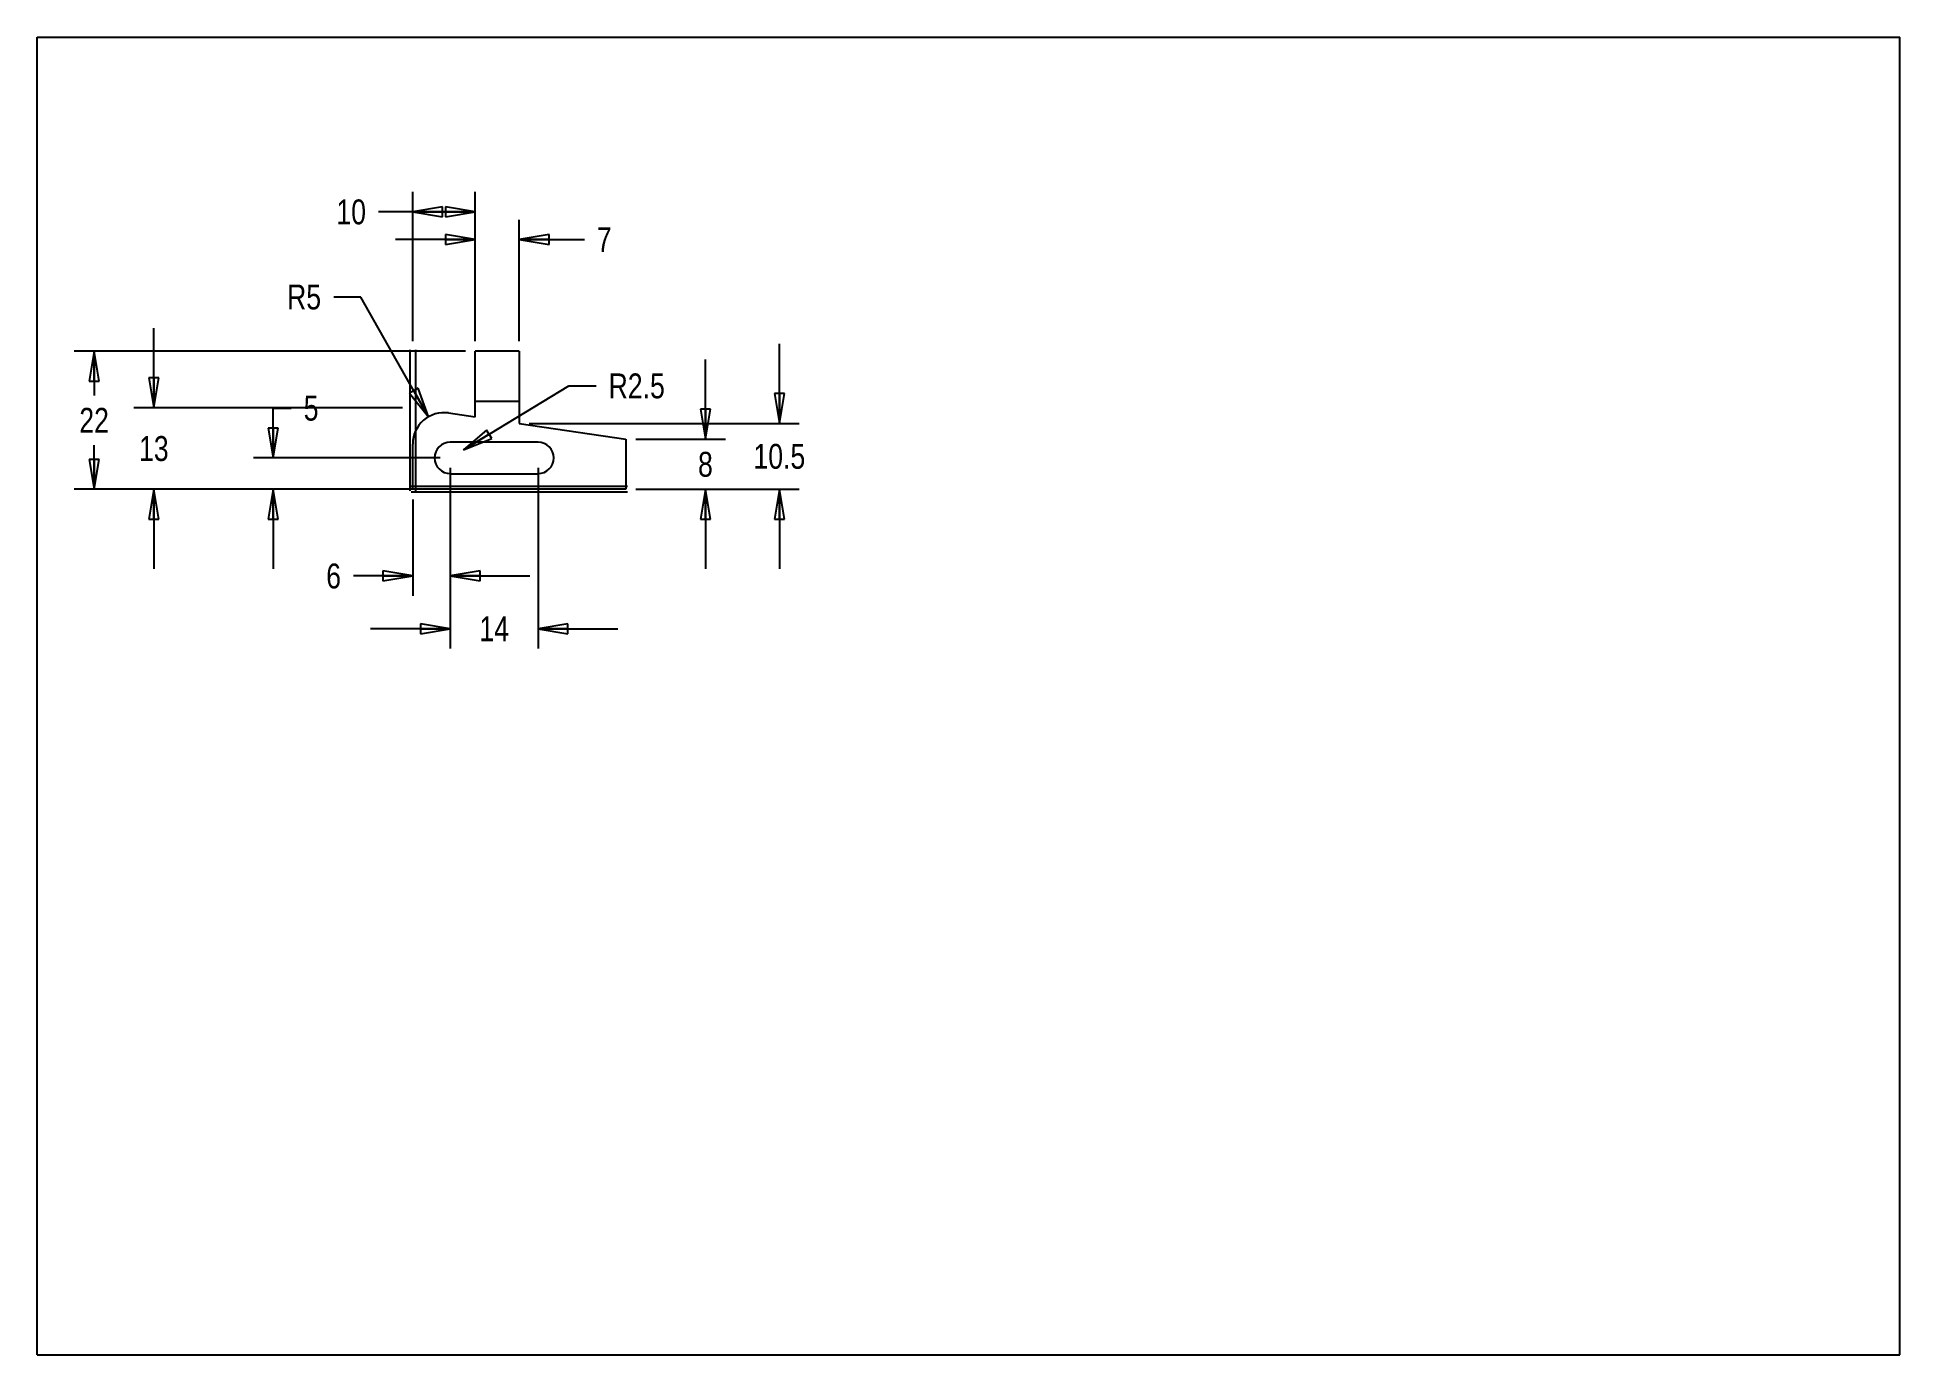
# Model space of a CAD drawing. Header units: inches. Extents: x 0 to 11.7, y 0 to 8.3.
import ezdxf

# ---------------------------------------------------------------- set-up
doc = ezdxf.new("R2010")
doc.units = ezdxf.units.IN
doc.header["$LTSCALE"] = 0.64311
doc.header["$MEASUREMENT"] = 0
doc.layers.get('0').update_dxf_attribs({"linetype": 'CONTINUOUS'})
doc.styles.get("Standard").update_dxf_attribs({"font": 'txt', "width": 0.8})
doc.dimstyles.new('DIMSTYLE_1', dxfattribs={"dimtxt": 0.15625, "dimasz": 0.1875, "dimexe": 0.125, "dimexo": 0.0625, "dimgap": 0.078125, "dimtad": 0, "dimtih": 1, "dimtoh": 1, "dimzin": 4, "dimdsep": 46, "dimtxsty": 'STANDARD', "dimblk": 'CLOSED', "dimblk1": 'CLOSED', "dimblk2": 'CLOSED', "dimcen": 0.09, "dimazin": 1, "dimtfac": 1, "dimtofl": 0, "dimtmove": 0, "dimatfit": 3, "dimldrblk": 'CLOSED', "dimfxl": 1, "dimtolj": 1, "dimtzin": 4, "dimarcsym": 0})
doc.dimstyles.new('DIMSTYLE_2', dxfattribs={"dimtxt": 0.15625, "dimasz": 0.1875, "dimexe": 0.125, "dimexo": 0.0625, "dimgap": 0.09, "dimtad": 0, "dimtih": 1, "dimtoh": 1, "dimzin": 4, "dimdsep": 46, "dimtxsty": 'STANDARD', "dimblk": 'CLOSED', "dimblk1": 'CLOSED', "dimblk2": 'CLOSED', "dimcen": 0.09, "dimazin": 1, "dimtfac": 1, "dimtofl": 0, "dimtmove": 0, "dimatfit": 3, "dimldrblk": 'CLOSED', "dimfxl": 1, "dimtolj": 1, "dimtzin": 4, "dimarcsym": 0})

# ---------------------------------------------------------------- blocks, each defined once
blk = doc.blocks.new('_CLOSED')
at = {"color": 0, "linetype": 'BYBLOCK'}
for p, q in [((0, 0), (-1, 0.167)), ((-1, 0.167), (-1, -0.167)), ((-1, -0.167), (0, 0)), ((-1, 0), (0, 0))]:
    blk.add_line(p, q, dxfattribs=at)
blk = doc.blocks.new('*D0')
at = {"color": 2, "linetype": 'CONTINUOUS'}
for p, q in [((0.732, 5.943), (0.732, 6.443)), ((2.294, 5.943), (0.607, 5.943)), ((2.294, 5.431), (0.607, 5.431)), ((0.732, 5.431), (0.732, 4.931))]:
    blk.add_line(p, q, dxfattribs=at)
at = {"color": 2, "linetype": 'CONTINUOUS', "xscale": 0.1875, "yscale": 0.1875, "zscale": 0.1875}
for p, rotation in [((0.732, 5.943), 270), ((0.732, 5.431), 90)]:
    blk.add_blockref('_CLOSED', p, dxfattribs=dict(at, rotation=rotation))
at = {"color": 2, "linetype": 'CONTINUOUS', "insert": (0.732, 5.765), "char_height": 0.1562, "width": 0.25, "attachment_point": 2, "line_spacing_factor": 0.9}
blk.add_mtext('13', dxfattribs=at)
blk = doc.blocks.new('*D1')
at = {"color": 2, "linetype": 'CONTINUOUS'}
for p, q in [((4.195, 5.746), (4.195, 6.246)), ((3.758, 5.746), (4.32, 5.746)), ((3.758, 5.431), (4.32, 5.431)), ((4.195, 5.431), (4.195, 4.931))]:
    blk.add_line(p, q, dxfattribs=at)
at = {"color": 2, "linetype": 'CONTINUOUS', "xscale": 0.1875, "yscale": 0.1875, "zscale": 0.1875}
for p, rotation in [((4.195, 5.746), 270), ((4.195, 5.431), 90)]:
    blk.add_blockref('_CLOSED', p, dxfattribs=dict(at, rotation=rotation))
at = {"color": 2, "linetype": 'CONTINUOUS', "insert": (4.195, 5.666), "char_height": 0.156, "width": 0.125, "attachment_point": 2, "line_spacing_factor": 0.9}
blk.add_mtext('8', dxfattribs=at)
blk = doc.blocks.new('*D2')
at = {"color": 2, "linetype": 'CONTINUOUS'}
for p, q in [((2.032, 6.637), (1.861, 6.637)), ((2.457, 5.886), (2.032, 6.637))]:
    blk.add_line(p, q, dxfattribs=at)
at = {"color": 2, "linetype": 'CONTINUOUS', "xscale": 0.1875, "yscale": 0.1875, "zscale": 0.1875, "rotation": 299.4556703717}
blk.add_blockref('_CLOSED', (2.457, 5.886), dxfattribs=at)
at = {"color": 2, "linetype": 'CONTINUOUS', "insert": (1.782, 6.716), "char_height": 0.1562, "width": 0.25, "attachment_point": 3, "line_spacing_factor": 0.9}
blk.add_mtext('R5', dxfattribs=at)
blk = doc.blocks.new('*D3')
at = {"color": 2, "linetype": 'CONTINUOUS'}
for p, q in [((2.677, 5.679), (3.337, 6.08)), ((3.337, 6.08), (3.509, 6.08))]:
    blk.add_line(p, q, dxfattribs=at)
at = {"color": 2, "linetype": 'CONTINUOUS', "xscale": 0.1875, "yscale": 0.1875, "zscale": 0.1875, "rotation": 211.2805820454}
blk.add_blockref('_CLOSED', (2.677, 5.679), dxfattribs=at)
at = {"color": 2, "linetype": 'CONTINUOUS', "insert": (3.587, 6.158), "char_height": 0.1562, "width": 0.5, "attachment_point": 1, "line_spacing_factor": 0.9}
blk.add_mtext('R2.5', dxfattribs=at)
blk = doc.blocks.new('*D4')
at = {"color": 2, "linetype": 'CONTINUOUS'}
for p, q in [((2.593, 5.565), (2.593, 4.762)), ((2.357, 5.368), (2.357, 4.762)), ((2.357, 4.887), (1.985, 4.887)), ((2.593, 4.887), (3.093, 4.887))]:
    blk.add_line(p, q, dxfattribs=at)
at = {"color": 2, "linetype": 'CONTINUOUS', "xscale": 0.1875, "yscale": 0.1875, "zscale": 0.1875}
blk.add_blockref('_CLOSED', (2.357, 4.887), dxfattribs=at)
at = {"color": 2, "linetype": 'CONTINUOUS', "xscale": 0.1875, "yscale": 0.1875, "zscale": 0.1875, "rotation": 180}
blk.add_blockref('_CLOSED', (2.593, 4.887), dxfattribs=at)
at = {"color": 2, "linetype": 'CONTINUOUS', "insert": (1.907, 4.965), "char_height": 0.156, "width": 0.125, "attachment_point": 3, "line_spacing_factor": 0.9}
blk.add_mtext('6', dxfattribs=at)
blk = doc.blocks.new('*D5')
at = {"color": 2, "linetype": 'CONTINUOUS'}
for p, q in [((2.593, 5.565), (2.593, 4.431)), ((3.144, 5.565), (3.144, 4.431)), ((2.593, 4.556), (2.093, 4.556)), ((3.144, 4.556), (3.644, 4.556))]:
    blk.add_line(p, q, dxfattribs=at)
at = {"color": 2, "linetype": 'CONTINUOUS', "xscale": 0.1875, "yscale": 0.1875, "zscale": 0.1875}
blk.add_blockref('_CLOSED', (2.593, 4.556), dxfattribs=at)
at = {"color": 2, "linetype": 'CONTINUOUS', "xscale": 0.1875, "yscale": 0.1875, "zscale": 0.1875, "rotation": 180}
blk.add_blockref('_CLOSED', (3.144, 4.556), dxfattribs=at)
at = {"color": 2, "linetype": 'CONTINUOUS', "insert": (2.869, 4.634), "char_height": 0.1562, "width": 0.25, "attachment_point": 2, "line_spacing_factor": 0.9}
blk.add_mtext('14', dxfattribs=at)
blk = doc.blocks.new('*D6')
at = {"color": 2, "linetype": 'CONTINUOUS'}
for p, q in [((1.482, 5.628), (1.482, 5.94)), ((1.482, 5.94), (1.595, 5.94)), ((2.53, 5.628), (1.357, 5.628)), ((2.294, 5.431), (1.357, 5.431)), ((1.482, 5.431), (1.482, 4.931))]:
    blk.add_line(p, q, dxfattribs=at)
at = {"color": 2, "linetype": 'CONTINUOUS', "xscale": 0.1875, "yscale": 0.1875, "zscale": 0.1875}
for p, rotation in [((1.482, 5.628), 270), ((1.482, 5.431), 90)]:
    blk.add_blockref('_CLOSED', p, dxfattribs=dict(at, rotation=rotation))
at = {"color": 2, "linetype": 'CONTINUOUS', "insert": (1.673, 6.018), "char_height": 0.156, "width": 0.125, "attachment_point": 1, "line_spacing_factor": 0.9}
blk.add_mtext('5', dxfattribs=at)
blk = doc.blocks.new('*D7')
at = {"color": 2, "linetype": 'CONTINUOUS'}
for p, q in [((2.75, 6.36), (2.75, 7.123)), ((3.026, 6.36), (3.026, 7.123)), ((2.75, 6.998), (2.25, 6.998)), ((3.026, 6.998), (3.435, 6.998))]:
    blk.add_line(p, q, dxfattribs=at)
at = {"color": 2, "linetype": 'CONTINUOUS', "xscale": 0.1875, "yscale": 0.1875, "zscale": 0.1875}
blk.add_blockref('_CLOSED', (2.75, 6.998), dxfattribs=at)
at = {"color": 2, "linetype": 'CONTINUOUS', "xscale": 0.1875, "yscale": 0.1875, "zscale": 0.1875, "rotation": 180}
blk.add_blockref('_CLOSED', (3.026, 6.998), dxfattribs=at)
at = {"color": 2, "linetype": 'CONTINUOUS', "insert": (3.513, 7.076), "char_height": 0.156, "width": 0.125, "attachment_point": 1, "line_spacing_factor": 0.9}
blk.add_mtext('7', dxfattribs=at)
blk = doc.blocks.new('*D8')
at = {"color": 2, "linetype": 'CONTINUOUS'}
for p, q in [((2.688, 6.297), (0.232, 6.297)), ((0.357, 6.297), (0.357, 6.02)), ((0.357, 5.431), (0.357, 5.708)), ((2.688, 5.431), (0.232, 5.431))]:
    blk.add_line(p, q, dxfattribs=at)
at = {"color": 2, "linetype": 'CONTINUOUS', "xscale": 0.1875, "yscale": 0.1875, "zscale": 0.1875}
for p, rotation in [((0.357, 6.297), 90), ((0.357, 5.431), 270)]:
    blk.add_blockref('_CLOSED', p, dxfattribs=dict(at, rotation=rotation))
at = {"color": 2, "linetype": 'CONTINUOUS', "insert": (0.357, 5.942), "char_height": 0.1562, "width": 0.25, "attachment_point": 2, "line_spacing_factor": 0.9}
blk.add_mtext('22', dxfattribs=at)
blk = doc.blocks.new('*D9')
at = {"color": 2, "linetype": 'CONTINUOUS'}
for p, q in [((2.357, 6.36), (2.357, 7.297)), ((2.75, 6.36), (2.75, 7.297)), ((2.554, 7.172), (2.143, 7.172)), ((2.357, 7.172), (2.554, 7.172)), ((2.75, 7.172), (2.554, 7.172))]:
    blk.add_line(p, q, dxfattribs=at)
at = {"color": 2, "linetype": 'CONTINUOUS', "xscale": 0.1875, "yscale": 0.1875, "zscale": 0.1875, "rotation": 180}
blk.add_blockref('_CLOSED', (2.357, 7.172), dxfattribs=at)
at = {"color": 2, "linetype": 'CONTINUOUS', "xscale": 0.1875, "yscale": 0.1875, "zscale": 0.1875}
blk.add_blockref('_CLOSED', (2.75, 7.172), dxfattribs=at)
at = {"color": 2, "linetype": 'CONTINUOUS', "insert": (2.064, 7.25), "char_height": 0.1562, "width": 0.25, "attachment_point": 3, "line_spacing_factor": 0.9}
blk.add_mtext('10', dxfattribs=at)
blk = doc.blocks.new('*D10')
at = {"color": 2, "linetype": 'CONTINUOUS'}
for p, q in [((4.659, 5.844), (4.659, 6.344)), ((3.089, 5.844), (4.784, 5.844)), ((3.758, 5.431), (4.784, 5.431)), ((4.659, 5.431), (4.659, 4.931))]:
    blk.add_line(p, q, dxfattribs=at)
at = {"color": 2, "linetype": 'CONTINUOUS', "xscale": 0.1875, "yscale": 0.1875, "zscale": 0.1875}
for p, rotation in [((4.659, 5.844), 270), ((4.659, 5.431), 90)]:
    blk.add_blockref('_CLOSED', p, dxfattribs=dict(at, rotation=rotation))
at = {"color": 2, "linetype": 'CONTINUOUS', "insert": (4.659, 5.716), "char_height": 0.1562, "width": 0.5, "attachment_point": 2, "line_spacing_factor": 0.9}
blk.add_mtext('10.5', dxfattribs=at)

msp = doc.modelspace()

# ---------------------------------------------------------------- linework, layer by layer
at = {"color": 7, "linetype": 'CONTINUOUS'}
for p, q in [((0, 0), (0, 8.268)), ((0, 8.268), (11.693, 8.268)), ((11.693, 0), (11.693, 8.268)), ((2.374, 6.307), (2.374, 5.421)), ((2.75, 5.885), (2.75, 6.297)), ((3.026, 6.297), (2.75, 6.297)), ((3.026, 6.297), (3.026, 5.844)), ((3.026, 5.982), (2.75, 5.982)), ((2.582, 5.91), (2.75, 5.885)), ((3.026, 5.844), (3.695, 5.746)), ((3.695, 5.746), (3.695, 5.431)), ((2.357, 5.431), (2.357, 5.715)), ((3.144, 5.726), (2.593, 5.726)), ((2.593, 5.529), (3.144, 5.529)), ((3.705, 5.448), (2.347, 5.448)), ((3.695, 5.431), (2.357, 5.431)), ((0, 0), (11.693, 0))]:
    msp.add_line(p, q, dxfattribs=at)
at = {"color": 9, "linetype": 'CONTINUOUS'}
for p, q in [((2.339, 6.307), (2.339, 5.421)), ((3.705, 5.413), (2.347, 5.413))]:
    msp.add_line(p, q, dxfattribs=at)
at = {"color": 7, "linetype": 'CONTINUOUS'}
for centre, radius, start, end in [((2.554, 5.715), 0.197, 81.6341, 180), ((2.593, 5.628), 0.0984, 90, 270), ((3.144, 5.628), 0.0984, 270, 90)]:
    msp.add_arc(centre, radius, start, end, dxfattribs=at)

# ---------------------------------------------------------------- dimensions: what is measured, and where the dimension line sits
at = {"color": 2, "linetype": 'CONTINUOUS'}
for base, p1, p2, angle, picture, middle in [((2.357, 7.172), (2.75, 6.297), (2.357, 6.297), 180, '*D9', (1.955, 7.172)), ((2.75, 6.998), (3.026, 6.297), (2.75, 6.297), 180, '*D7', (3.576, 6.998)), ((0.732, 5.431), (2.357, 5.943), (2.357, 5.431), 270, '*D0', (0.751, 5.687)), ((4.659, 5.844), (3.695, 5.431), (3.026, 5.844), 90, '*D10', (4.679, 5.638)), ((0.357, 5.431), (2.75, 6.297), (2.75, 5.431), 270, '*D8', (0.357, 5.864)), ((4.1953, 5.4309), (3.6953, 5.7458), (3.6953, 5.4309), 270, '*D1', (4.1953, 5.5883)), ((1.482, 5.628), (2.357, 5.431), (2.593, 5.628), 90, '*D6', (1.74, 5.94))]:
    dim = msp.add_linear_dim(base=base, p1=p1, p2=p2, angle=angle, dimstyle='DIMSTYLE_1', dxfattribs=at)
    dim.commit()
    dim.dimension.update_dxf_attribs({"geometry": picture, "text_midpoint": middle, "dimtype": 160})
for center, mpoint, picture, middle in [((2.554, 5.715), (2.457, 5.886), '*D2', (1.657, 6.637)), ((2.593, 5.628), (2.677, 5.679), '*D3', (3.837, 6.08))]:
    dim = msp.add_radius_dim(center=center, mpoint=mpoint, text='R<>', dimstyle='DIMSTYLE_2', override={"dimpost": '<>'}, dxfattribs=at)
    dim.commit()
    dim.dimension.update_dxf_attribs({"geometry": picture, "text_midpoint": middle, "dimtype": 164})
for base, p1, p2, picture, middle in [((2.593, 4.887), (2.357, 5.431), (2.593, 5.628), '*D4', (1.845, 4.887)), ((3.144, 4.556), (2.593, 5.628), (3.144, 5.628), '*D5', (2.888, 4.556))]:
    dim = msp.add_linear_dim(base=base, p1=p1, p2=p2, dimstyle='DIMSTYLE_1', dxfattribs=at)
    dim.commit()
    dim.dimension.update_dxf_attribs({"geometry": picture, "text_midpoint": middle, "dimtype": 160})

doc.saveas('drawing.dxf')
